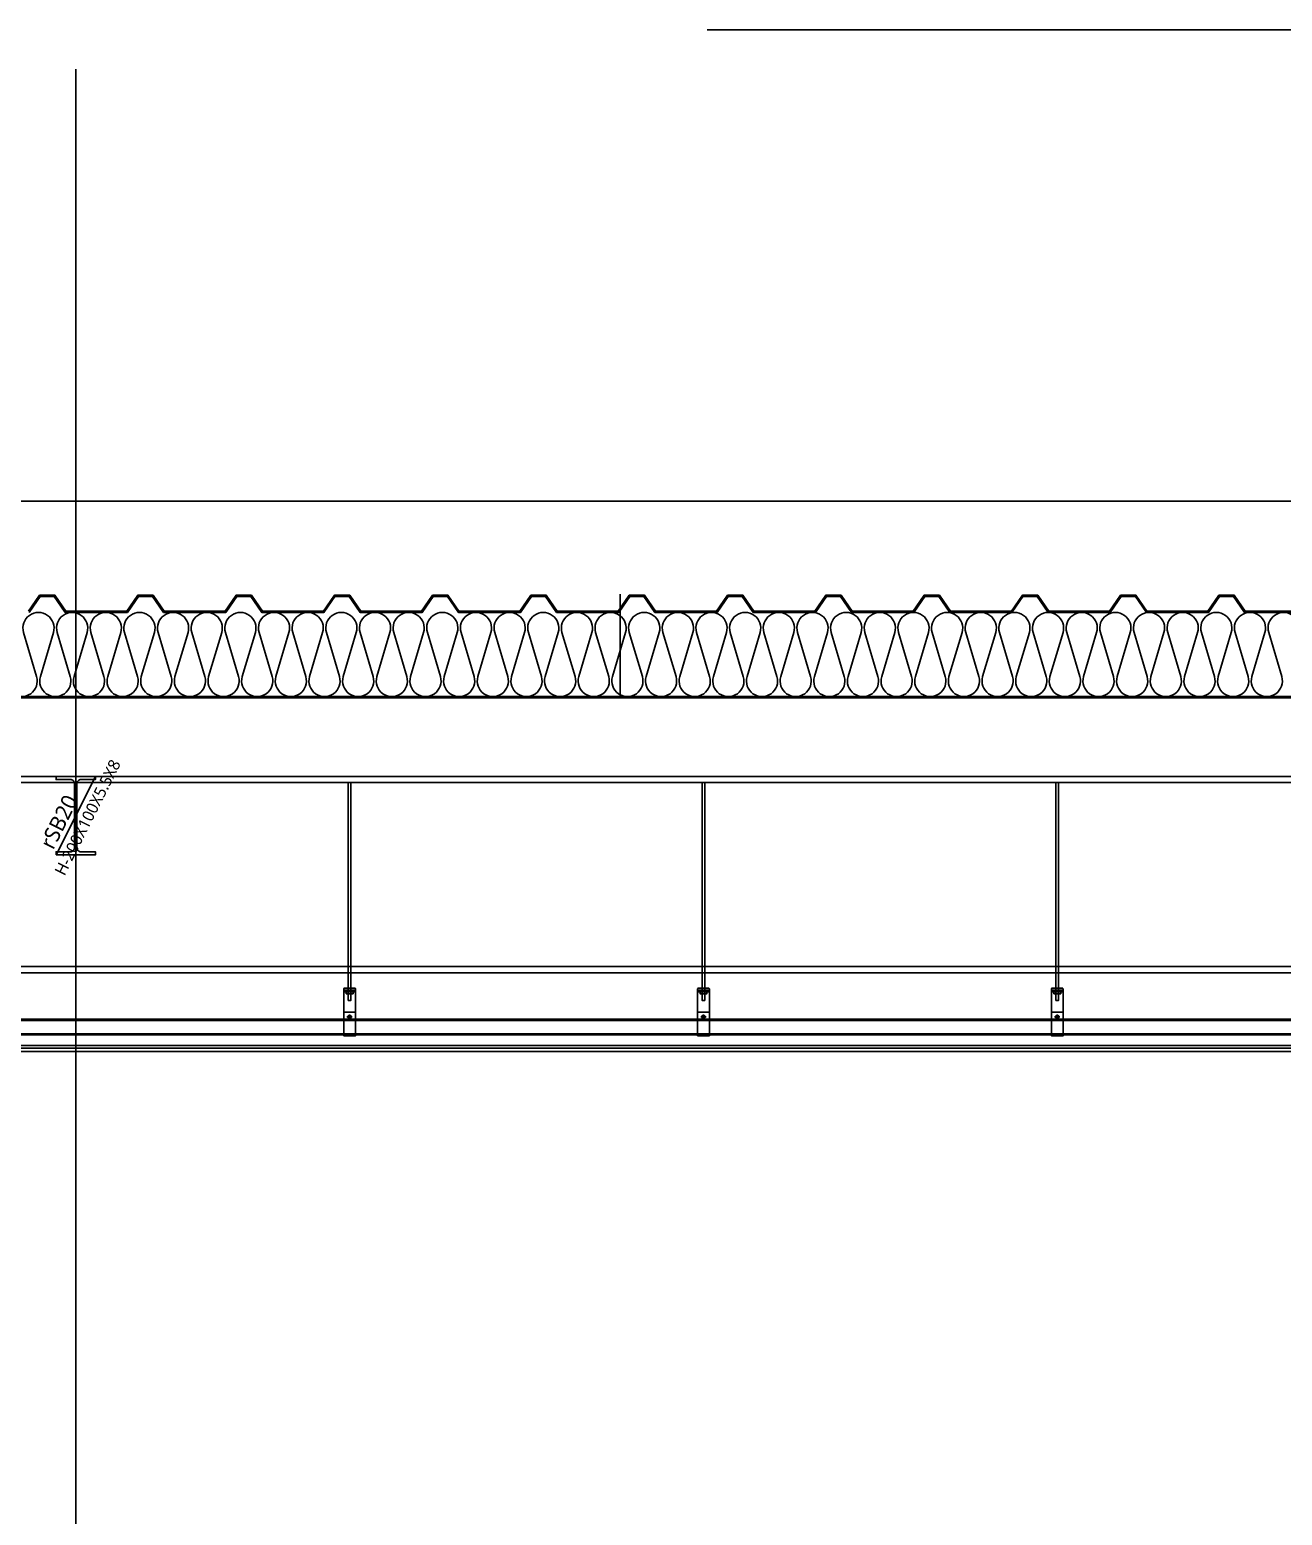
# Model space of a CAD drawing. Header units: millimetres. Extents: x 0 to 672800, y 0 to 118800.
# Drawn here: x 275383 to 278569, y 79915 to 83695 of the extents above; entities that cross this region are included whole.
import ezdxf
from ezdxf.enums import TextEntityAlignment as Align
from ezdxf.xclip import XClip

# ---------------------------------------------------------------- set-up
doc = ezdxf.new("R2010")
doc.units = ezdxf.units.MM
doc.header["$LTSCALE"] = 200
doc.header["$XCLIPFRAME"] = 0
doc.linetypes.add('CEN-GAUN', pattern=[32.2, 30, -1, 0.2, -1])
doc.linetypes.add('CENTER', pattern=[50.8, 31.75, -6.35, 6.35, -6.35])
doc.layers.get('DEFPOINTS').update_dxf_attribs({"color": 137})
for name, color, linetype in [('09GIRDER', 2, 'Continuous'), ('AS-STEL-MAJR', 8, 'Continuous'), ('CEN', 1, 'CEN-GAUN'), ('HAT', 8, 'Continuous'), ('Insul', 252, 'Continuous'), ('S-253', 252, 'Continuous'), ('SEC-PANEL', 6, 'Continuous'), ('xr-sec$0$ELE-6', 6, 'Continuous'), ('중심선', 1, 'CENTER')]:
    doc.layers.add(name, color=color, linetype=linetype)
doc.styles.add('스타일1', font='malgun.ttf')

# ---------------------------------------------------------------- blocks, each defined once
blk = doc.blocks.new('BR-ELE1')
at = {"layer": 'HAT', "color": 252}
for p, q in [((24435, 8000), (24435, 10400)), ((435, 10000), (28430, 10000))]:
    blk.add_line(p, q, dxfattribs=at)
blk = doc.blocks.new('I-Center Section')
at = {"layer": '중심선', "color": 252, "ltscale": 50}
blk.add_line((65952.118, 16000), (-4344.024, 16000), dxfattribs=at)
blk = doc.blocks.new('sefa ws')
at = {"layer": 'Insul'}
blk.add_lwpolyline([(43851.8, 45001.1, 1.337394), (43927.8, 45001.1), (43894.6, 45113.6, -1.337394), (43970.6, 45113.6), (43937.4, 45001.1, 1.337394), (44013.4, 45001.1), (43980.2, 45113.6, -1.337394), (44056.2, 45113.6), (44023, 45001.1, 1.337394), (44099, 45001.1), (44065.8, 45113.6, -1.337394), (44141.8, 45113.6), (44108.6, 45001.1, 1.337394), (44184.6, 45001.1), (44151.4, 45113.6, -1.337394), (44227.4, 45113.6), (44194.2, 45001.1, 1.337394), (44270.2, 45001.1), (44237, 45113.6, -1.337394), (44313, 45113.6), (44279.8, 45001.1, 1.337394), (44355.8, 45001.1), (44322.6, 45113.6, -1.337394), (44398.6, 45113.6), (44365.4, 45001.1, 1.337394), (44441.4, 45001.1), (44408.2, 45113.6, -1.337394), (44484.2, 45113.6), (44451, 45001.1, 1.337394), (44527, 45001.1), (44493.8, 45113.6, -1.337394), (44569.8, 45113.6), (44536.6, 45001.1, 1.337394), (44612.6, 45001.1), (44579.4, 45113.6, -1.337394), (44655.4, 45113.6), (44622.2, 45001.1, 1.337394), (44698.2, 45001.1), (44665, 45113.6, -1.337394), (44741, 45113.6), (44707.8, 45001.1, 1.337394), (44783.8, 45001.1), (44750.6, 45113.6, -1.337394), (44826.6, 45113.6), (44793.4, 45001.1, 1.337394), (44869.4, 45001.1), (44836.2, 45113.6, -1.337394), (44912.2, 45113.6), (44879, 45001.1, 1.337394), (44955, 45001.1), (44921.8, 45113.6, -1.337394), (44997.8, 45113.6), (44964.6, 45001.1, 1.337394), (45040.6, 45001.1), (45007.4, 45113.6, -1.337394), (45083.4, 45113.6), (45050.2, 45001.1, 1.337394), (45126.2, 45001.1), (45093, 45113.6, -1.337394), (45169, 45113.6), (45135.8, 45001.1, 1.337394), (45211.8, 45001.1), (45178.6, 45113.6, -1.337394), (45254.6, 45113.6), (45221.4, 45001.1, 1.337394), (45297.4, 45001.1), (45264.2, 45113.6, -1.337394), (45340.2, 45113.6), (45307, 45001.1, 1.337394), (45383, 45001.1), (45349.8, 45113.6, -1.337394), (45425.8, 45113.6), (45392.6, 45001.1, 1.337394), (45468.6, 45001.1), (45435.4, 45113.6, -1.337394), (45511.4, 45113.6), (45478.2, 45001.1, 1.337394), (45554.2, 45001.1), (45521, 45113.6, -1.337394), (45597, 45113.6), (45563.8, 45001.1, 1.337394), (45639.8, 45001.1), (45606.6, 45113.6, -1.337394), (45682.6, 45113.6), (45649.4, 45001.1, 1.337394), (45725.4, 45001.1), (45692.2, 45113.6, -1.337394), (45768.2, 45113.6), (45735, 45001.1, 1.337394), (45811, 45001.1), (45777.8, 45113.6, -1.337394), (45853.8, 45113.6), (45820.6, 45001.1, 1.337394), (45896.6, 45001.1), (45863.4, 45113.6, -1.337394), (45939.4, 45113.6), (45906.2, 45001.1, 1.337394), (45982.2, 45001.1), (45949, 45113.6, -1.337394), (46025, 45113.6), (45991.8, 45001.1, 1.337394), (46067.8, 45001.1), (46034.6, 45113.6, -1.337394), (46110.6, 45113.6), (46077.4, 45001.1, 1.337394), (46153.4, 45001.1), (46120.2, 45113.6, -1.337394), (46196.2, 45113.6), (46163, 45001.1, 1.337394), (46239, 45001.1), (46205.8, 45113.6, -1.337394), (46281.8, 45113.6), (46248.6, 45001.1, 1.337394), (46324.6, 45001.1), (46291.4, 45113.6, -1.337394), (46367.4, 45113.6), (46334.2, 45001.1, 1.337394), (46410.2, 45001.1), (46377, 45113.6, -1.337394), (46453, 45113.6), (46419.8, 45001.1, 1.337394), (46495.8, 45001.1), (46462.6, 45113.6, -1.337394), (46538.6, 45113.6), (46505.4, 45001.1, 1.337394), (46581.4, 45001.1), (46548.2, 45113.6, -1.337394), (46624.2, 45113.6), (46591, 45001.1, 1.337394), (46667, 45001.1), (46633.8, 45113.6, -1.337394), (46709.8, 45113.6), (46676.6, 45001.1, 1.337394), (46752.6, 45001.1), (46719.4, 45113.6, -1.337394), (46795.4, 45113.6), (46762.2, 45001.1, 1.337394), (46838.2, 45001.1), (46805, 45113.6, -1.337394), (46881, 45113.6), (46847.8, 45001.1, 1.337394), (46923.8, 45001.1), (46890.6, 45113.6, -1.337394), (46966.6, 45113.6), (46933.4, 45001.1, 1.337394), (47009.4, 45001.1), (46976.2, 45113.6, -1.337394), (47052.2, 45113.6), (47019, 45001.1, 1.337394), (47095, 45001.1), (47061.8, 45113.6, -1.337394), (47137.8, 45113.6)], format="xyb", dxfattribs=at)
at = {"layer": 'SEC-PANEL'}
for p, q in [((21562.3, 44950.4), (71212.6, 44950.4)), ((21562.3, 44947.4), (71212.6, 44947.4))]:
    blk.add_line(p, q, dxfattribs=at)
for points in [[(47157.2, 45167.4), (47002.2, 45167.4), (46974.2, 45208.4), (46935.2, 45208.4), (46907.2, 45167.4), (46752.2, 45167.4), (46724.2, 45208.4), (46685.2, 45208.4), (46657.2, 45167.4), (46502.2, 45167.4), (46474.2, 45208.4), (46435.2, 45208.4), (46407.2, 45167.4), (46252.2, 45167.4), (46224.2, 45208.4), (46185.2, 45208.4), (46157.2, 45167.4), (46002.2, 45167.4), (45974.2, 45208.4), (45935.2, 45208.4), (45907.2, 45167.4), (45752.2, 45167.4), (45724.2, 45208.4), (45685.2, 45208.4), (45657.2, 45167.4), (45502.2, 45167.4), (45474.2, 45208.4), (45435.2, 45208.4), (45407.2, 45167.4), (45252.2, 45167.4), (45224.2, 45208.4), (45185.2, 45208.4), (45157.2, 45167.4), (45002.2, 45167.4), (44974.2, 45208.4), (44935.2, 45208.4), (44907.2, 45167.4), (44752.2, 45167.4), (44724.2, 45208.4), (44685.2, 45208.4), (44657.2, 45167.4), (44502.2, 45167.4), (44474.2, 45208.4), (44435.2, 45208.4), (44407.2, 45167.4), (44252.2, 45167.4), (44224.2, 45208.4), (44185.2, 45208.4), (44157.2, 45167.4), (44002.2, 45167.4), (43974.2, 45208.4), (43935.2, 45208.4), (43907.2, 45167.4)], [(47158.8, 45164.4), (47000.6, 45164.4), (46972.6, 45205.4), (46936.8, 45205.4), (46908.8, 45164.4), (46750.6, 45164.4), (46722.6, 45205.4), (46686.8, 45205.4), (46658.8, 45164.4), (46500.6, 45164.4), (46472.6, 45205.4), (46436.8, 45205.4), (46408.8, 45164.4), (46250.6, 45164.4), (46222.6, 45205.4), (46186.8, 45205.4), (46158.8, 45164.4), (46000.6, 45164.4), (45972.6, 45205.4), (45936.8, 45205.4), (45908.8, 45164.4), (45750.6, 45164.4), (45722.6, 45205.4), (45686.8, 45205.4), (45658.8, 45164.4), (45500.6, 45164.4), (45472.6, 45205.4), (45436.8, 45205.4), (45408.8, 45164.4), (45250.6, 45164.4), (45222.6, 45205.4), (45186.8, 45205.4), (45158.8, 45164.4), (45000.6, 45164.4), (44972.6, 45205.4), (44936.8, 45205.4), (44908.8, 45164.4), (44750.6, 45164.4), (44722.6, 45205.4), (44686.8, 45205.4), (44658.8, 45164.4), (44500.6, 45164.4), (44472.6, 45205.4), (44436.8, 45205.4), (44408.8, 45164.4), (44250.6, 45164.4), (44222.6, 45205.4), (44186.8, 45205.4), (44158.8, 45164.4), (44000.6, 45164.4), (43972.6, 45205.4), (43936.8, 45205.4), (43908.8, 45164.4)]]:
    blk.add_lwpolyline(points, dxfattribs=at)
blk = doc.blocks.new('SG-rSB20')
at = {"layer": '09GIRDER'}
blk.add_lwpolyline([(-50, 0), (-50, 8), (-13.8, 8, 0.414214), (-2.8, 19), (-2.8, 181, 0.414214), (-13.8, 192), (-50, 192), (-50, 200), (50, 200), (50, 192), (13.8, 192, 0.414214), (2.8, 181), (2.8, 19, 0.414214), (13.8, 8), (50, 8), (50, 0)], format="xyb", close=True, dxfattribs=at)
at = {"layer": 'DEFPOINTS'}
blk.add_line((-50, 0), (50, 200), dxfattribs=at)
at = {"layer": 'DEFPOINTS', "style": '스타일1'}
for s, height, p in [('H-200X100X5.5X8', 30, (30.2, 95.7)), ('rSB20', 40, (-43, 84.3, 0))]:
    blk.add_text(s, height=height, rotation=63.4349, dxfattribs=at).set_placement(p, align=Align.MIDDLE_CENTER)

msp = doc.modelspace()

# ---------------------------------------------------------------- linework, layer by layer
at = {"color": 8}
for p, q in [((252928, 81176.9), (280802, 81176.9)), ((252928, 81173.9), (280802, 81173.9)), ((276211.7, 81194.9), (276181.7, 81194.9)), ((276203.6, 81182.9), (276189.9, 81182.9)), ((276196.7, 81189.1), (276196.7, 81176.7)), ((277111.7, 81194.9), (277081.7, 81194.9)), ((277103.6, 81182.9), (277089.9, 81182.9)), ((277096.7, 81189.1), (277096.7, 81176.7)), ((278011.7, 81194.9), (277981.7, 81194.9)), ((278003.6, 81182.9), (277989.9, 81182.9)), ((277996.7, 81189.1), (277996.7, 81176.7)), ((252928, 81139.9), (280802, 81139.9)), ((252928, 81136.9), (280802, 81136.9))]:
    msp.add_line(p, q, dxfattribs=at)
at = {"color": 1}
for p, q in [((252938, 81109.9), (280822, 81109.9)), ((252938, 81102.9), (280822, 81102.9)), ((252938, 81094.9), (280822, 81094.9))]:
    msp.add_line(p, q, dxfattribs=at)
at = {"color": 8}
for points in [[(276193.4, 81778.9), (276193.4, 81224.8), (276200.1, 81224.8), (276200.1, 81778.9)], [(277093.4, 81778.9), (277093.4, 81224.8), (277100.1, 81224.8), (277100.1, 81778.9)], [(277993.4, 81778.9), (277993.4, 81224.8), (278000.1, 81224.8), (278000.1, 81778.9)], [(276211.7, 81254), (276210.4, 81256), (276183, 81256), (276181.7, 81254), (276181.7, 81249), (276183, 81247), (276210.4, 81247), (276211.7, 81249), (276181.7, 81249)], [(276188, 81247), (276188, 81241.9), (276205.6, 81241.9), (276205.6, 81247)], [(277111.7, 81254), (277110.4, 81256), (277083, 81256), (277081.7, 81254), (277081.7, 81249), (277083, 81247), (277110.4, 81247), (277111.7, 81249), (277081.7, 81249)], [(277088, 81247), (277088, 81241.9), (277105.6, 81241.9), (277105.6, 81247)], [(278011.7, 81254), (278010.4, 81256), (277983, 81256), (277981.7, 81254), (277981.7, 81249), (277983, 81247), (278010.4, 81247), (278011.7, 81249), (277981.7, 81249)], [(277988, 81247), (277988, 81241.9), (278005.6, 81241.9), (278005.6, 81247)]]:
    msp.add_lwpolyline(points, dxfattribs=at)
for points in [[(276181.7, 81254), (276211.7, 81254), (276211.7, 81134.9), (276181.7, 81134.9)], [(277081.7, 81254), (277111.7, 81254), (277111.7, 81134.9), (277081.7, 81134.9)], [(277981.7, 81254), (278011.7, 81254), (278011.7, 81134.9), (277981.7, 81134.9)]]:
    msp.add_lwpolyline(points, close=True, dxfattribs=at)
for centre, radius in [((276196.7, 81182.9), 4.25), ((276196.7, 81182.9), 3.25), ((277096.7, 81182.9), 4.25), ((277096.7, 81182.9), 3.25), ((277996.7, 81182.9), 4.25), ((277996.7, 81182.9), 3.25)]:
    msp.add_circle(centre, radius, dxfattribs=at)
at = {"layer": 'AS-STEL-MAJR'}
for p, q in [((280800, 81794.9), (254225.3, 81794.9)), ((280800, 81778.9), (268775.3, 81778.9)), ((280800, 81310.9), (268775.3, 81310.9)), ((280800, 81294.9), (268775.3, 81294.9))]:
    msp.add_line(p, q, dxfattribs=at)
at = {"layer": 'CEN'}
msp.add_line((289650, 81994.9), (204450, 81994.9), dxfattribs=at)
at = {"layer": 'DEFPOINTS'}
msp.add_line((275500, 83594.9), (275500, 71284.7), dxfattribs=at)
at = {"layer": 'xr-sec$0$ELE-6'}
msp.add_line((280880, 82494.9), (252885, 82494.9), dxfattribs=at)

# ---------------------------------------------------------------- block references
ref = msp.add_blockref('BR-ELE1', (252450, 71994.9))
XClip(ref).set_block_clipping_path([(534.9962239274, 9999.9999999999), (28381.0000000978, 10263.500000002)])
at = {"layer": 'CEN'}
ref = msp.add_blockref('I-Center Section', (281450, 67694.9), dxfattribs=at)
XClip(ref).set_block_clipping_path([(-86600.0000000007, -7299.9999999996), (21365.1452018311, 21300.0000000003)])
at = {"layer": 'S-253'}
msp.add_blockref('SG-rSB20', (275500, 81594.9), dxfattribs=at)
at = {"layer": 'SEC-PANEL', "color": 0}
ref = msp.add_blockref('sefa ws', (231472.7, 37047.6), dxfattribs=at)
XClip(ref).set_block_clipping_path([(21512.6117764015, 44947.3513414026), (49257.3155524734, 45210.8513414047)])

doc.saveas('drawing.dxf')
